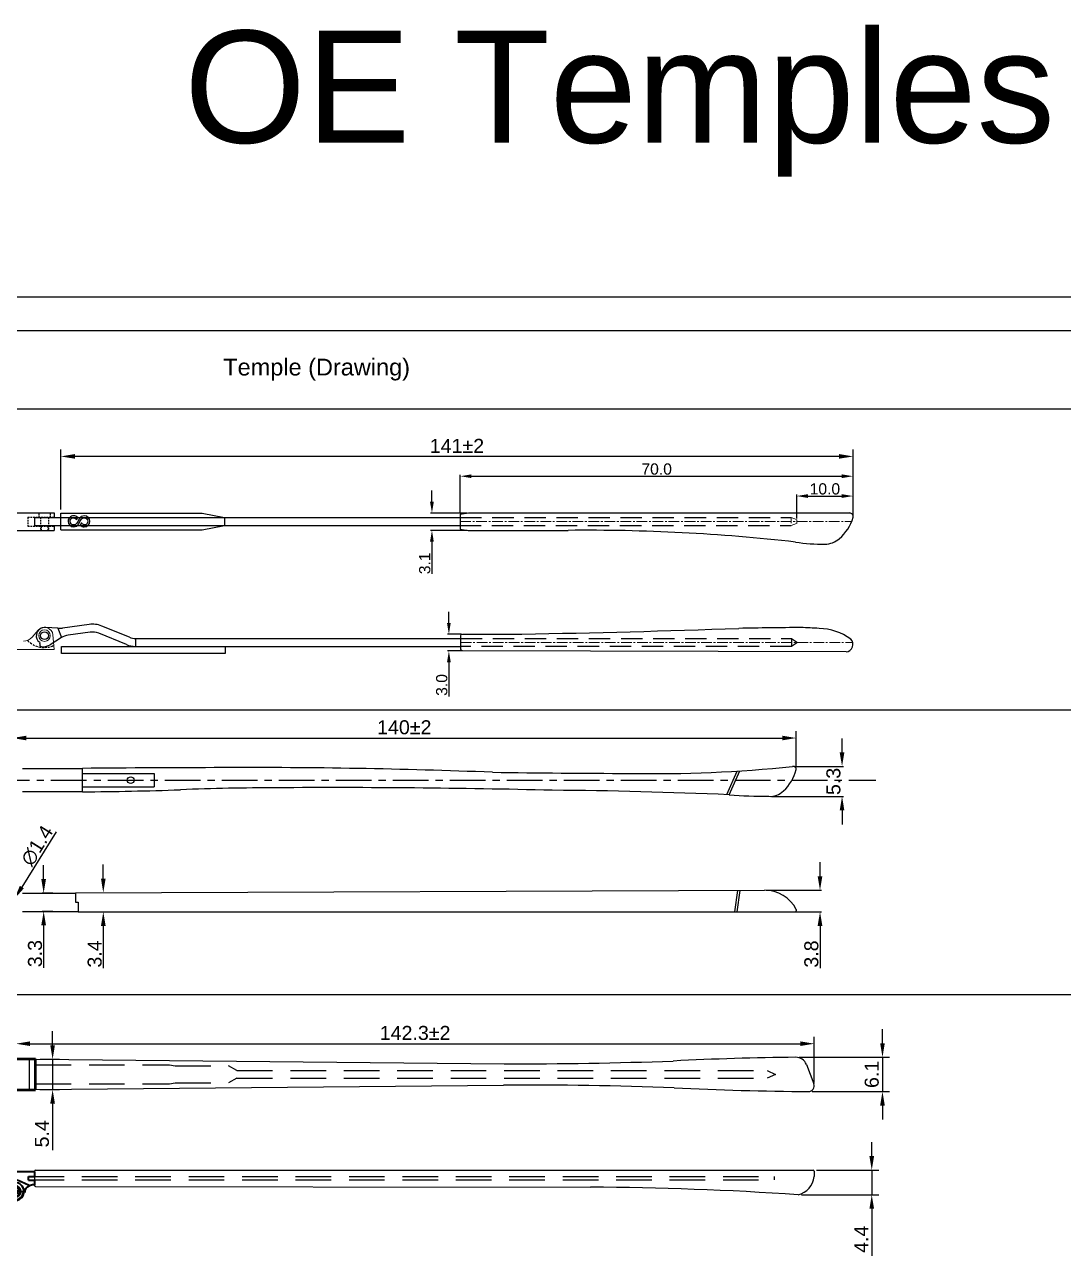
# Model space of a CAD drawing. Header units: millimetres. Extents: x 7018 to 13530, y 4187 to 5692.
# Drawn here: x 12278.2 to 12463.4, y 5077.3 to 5297.5 of the extents above; entities that cross this region are included whole.
import ezdxf

# ---------------------------------------------------------------- set-up
doc = ezdxf.new("R2010")
doc.units = ezdxf.units.MM
for name, pattern in [('CENTER', [50.8, 31.75, -6.35, 6.35, -6.35]), ('CENTER2', [28.575, 19.05, -3.175, 3.175, -3.175]), ('DASHED', [19.05, 12.7, -6.35]), ('HIDDEN', [9.525, 6.35, -3.175]), ('HIDDEN2', [0.1875, 0.125, -0.0625])]:
    doc.linetypes.add(name, pattern=pattern)
for name, color, linetype in [('Center Line', 2, 'CENTER2'), ('Dimension', 3, 'Continuous'), ('Hidden Line', 1, 'HIDDEN2')]:
    doc.layers.add(name, color=color, linetype=linetype)
doc.layers.add('odj', color=4, linetype='Continuous', lineweight=35)
doc.layers.add('粗实线', color=4, linetype='Continuous', lineweight=50)
doc.styles.get("Standard").update_dxf_attribs({"font": 'arial.ttf'})
doc.styles.add('样式 1', font='romant.shx')
doc.dimstyles.new('ISO-25$0', dxfattribs={"dimtxt": 2.5, "dimasz": 2.5, "dimexe": 0.5, "dimexo": 1, "dimgap": 1, "dimtad": 0, "dimtih": 1, "dimtoh": 1, "dimdec": 1, "dimzin": 10, "dimdsep": 46, "dimlunit": 6, "dimtxsty": '样式 1', "dimcen": 0, "dimclrd": 256, "dimclre": 256, "dimclrt": 7, "dimazin": 0, "dimtfac": 1, "dimtdec": 1, "dimtofl": 0, "dimtmove": 0, "dimatfit": 0, "dimfxl": 1, "dimtolj": 1, "dimtzin": 10, "dimarcsym": 0})
doc.dimstyles.get("Standard").update_dxf_attribs({"dimtxt": 0.18, "dimasz": 0.18, "dimexe": 0.18, "dimexo": 0.0625, "dimgap": 0.09, "dimtad": 0, "dimtih": 1, "dimtoh": 1, "dimdec": 4, "dimzin": 0, "dimdsep": 46, "dimtxsty": 'Standard', "dimcen": 0.09, "dimadec": 0, "dimazin": 0, "dimtfac": 1, "dimtdec": 4, "dimtofl": 0, "dimtmove": 0, "dimatfit": 3, "dimfxl": 1, "dimtolj": 1, "dimtzin": 0, "dimarcsym": 0})
doc.dimstyles.new('Standard$0', dxfattribs={"dimtxt": 2.3, "dimasz": 2, "dimexe": 1, "dimexo": 1, "dimgap": 1, "dimtad": 1, "dimdec": 1, "dimzin": 0, "dimdsep": 46, "dimtxsty": 'Standard', "dimcen": 0, "dimclrd": 4, "dimclre": 4, "dimclrt": 4, "dimadec": 1, "dimazin": 0, "dimtfac": 1, "dimtdec": 1, "dimtofl": 0, "dimtmove": 0, "dimatfit": 0, "dimfxl": 1, "dimtfillclr": 256, "dimtolj": 1, "dimtzin": 0, "dimlwd": -1, "dimlwe": -1, "dimarcsym": 1})

# ---------------------------------------------------------------- blocks, each defined once
blk = doc.blocks.new('1.8螺丝（十平面）')
at = {"layer": 'odj'}
for p, q in [((-0.45, 0.57), (-0.69, 0.25)), ((-0.69, 0.25), (-0.29, -0.04)), ((-0.45, 0.57), (-0.05, 0.28)), ((0.36, 0.83), (-0.05, 0.28)), ((0.68, 0.59), (0.27, 0.04)), ((0.27, 0.04), (0.67, -0.27)), ((-0.29, -0.04), (-0.69, -0.57)), ((0.03, -0.28), (-0.38, -0.82)), ((0.03, -0.28), (0.43, -0.59)), ((0.67, -0.27), (0.43, -0.59))]:
    blk.add_line(p, q, dxfattribs=at)
blk.add_circle((0, 0), 0.9, dxfattribs=at)
blk = doc.blocks.new('rr')
at = {"layer": 'odj'}
for p, q in [((2925.69, 1920.29), (2922.21, 1920.1)), ((2922.32, 1918.1), (2922.21, 1920.1)), ((2925.69, 1920.29), (2925.73, 1919.49)), ((2918.38, 1918.79), (2921.97, 1918.99)), ((2920.12, 1917.24), (2921.99, 1918.57)), ((2922.02, 1918.16), (2921.97, 1918.99)), ((2922.3, 1918.52), (2922.5, 1914.69)), ((2924.65, 1919.43), (2925.73, 1919.49)), ((2924.69, 1918.73), (2924.65, 1919.43)), ((2924.69, 1918.73), (2924.65, 1919.43)), ((2924.69, 1918.73), (2925.77, 1918.79)), ((2925.77, 1918.79), (2925.82, 1917.99)), ((2920.48, 1916.5), (2924.32, 1916.71))]:
    blk.add_line(p, q, dxfattribs=at)
blk.add_circle((2922.4, 1916.61), 1, dxfattribs=at)
for centre, radius, start, end in [((2918.39, 1918.49), 0.3, 93.0717, 258.6061), ((2917.64, 1914.77), 3.5, 21.1136, 78.6061), ((2922.4, 1916.61), 1.5, 93.0717, 348.5942), ((2922.4, 1916.61), 1.6, 201.1136, 103.8786), ((2916.06, 1897.39), 22.24, 66.3846, 73.7312), ((2925.93, 1915.89), 2.1, 93.0717, 168.5942)]:
    blk.add_arc(centre, radius, start, end, dxfattribs=at)
at = {"layer": 'odj', "xscale": -1.111111, "yscale": 1.111111, "zscale": 1.111111, "rotation": 183.0716725923774}
blk.add_blockref('1.8螺丝（十平面）', (2922.4, 1916.61), dxfattribs=at)
blk = doc.blocks.new('*D1839')
at = {"layer": 'Defpoints', "color": 0, "transparency": 16777216}
for p in [(12418.77, 5093.23), (12416.09, 5088.84), (12429.23, 5088.84)]:
    blk.add_point(p, dxfattribs=at)
at = {"layer": 'Dimension', "color": 0, "lineweight": -2, "transparency": 16777216}
for p, q in [((12429.23, 5095.73), (12429.23, 5098.23)), ((12419.4, 5093.23), (12430.48, 5093.23)), ((12429.23, 5093.23), (12429.23, 5088.84)), ((12416.72, 5088.84), (12430.48, 5088.84)), ((12429.23, 5086.34), (12429.23, 5077.95))]:
    blk.add_line(p, q, dxfattribs=at)
at = {"layer": 'Dimension', "color": 0, "transparency": 16777216}
for points in [[(12428.82, 5095.73), (12429.65, 5095.73), (12429.23, 5093.23)], [(12428.82, 5086.34), (12429.65, 5086.34), (12429.23, 5088.84)]]:
    blk.add_solid(points, dxfattribs=at)
at = {"layer": 'Dimension', "color": 0, "transparency": 16777216, "insert": (12427.36, 5080.9), "char_height": 2.5, "attachment_point": 5, "rotation": 90}
blk.add_mtext('4.4', dxfattribs=at)
blk = doc.blocks.new('*D2573')
at = {"layer": 'Defpoints', "color": 0, "transparency": 16777216}
for p in [(12418.98, 5115.77), (12276.69, 5112.45), (12418.98, 5108.22)]:
    blk.add_point(p, dxfattribs=at)
at = {"layer": 'Dimension', "color": 0, "lineweight": -2, "transparency": 16777216}
for p, q in [((12276.69, 5113.07), (12276.69, 5117.02)), ((12418.98, 5108.85), (12418.98, 5117.02)), ((12279.19, 5115.77), (12416.48, 5115.77))]:
    blk.add_line(p, q, dxfattribs=at)
at = {"layer": 'Dimension', "color": 0, "transparency": 16777216}
for points in [[(12279.19, 5116.19), (12279.19, 5115.36), (12276.69, 5115.77)], [(12416.48, 5116.19), (12416.48, 5115.36), (12418.98, 5115.77)]]:
    blk.add_solid(points, dxfattribs=at)
at = {"layer": 'Dimension', "color": 0, "transparency": 16777216, "insert": (12347.83, 5117.68), "char_height": 2.5, "attachment_point": 5}
blk.add_mtext('142.3±2', dxfattribs=at)
blk = doc.blocks.new('*D2574')
at = {"layer": 'Defpoints', "color": 0, "transparency": 16777216}
for p in [(12415.69, 5113.36), (12417.97, 5107.25), (12431.15, 5107.25)]:
    blk.add_point(p, dxfattribs=at)
at = {"layer": 'Dimension', "color": 0, "lineweight": -2, "transparency": 16777216}
for p, q in [((12431.15, 5115.86), (12431.15, 5118.36)), ((12416.32, 5113.36), (12432.4, 5113.36)), ((12431.15, 5113.36), (12431.15, 5107.25)), ((12418.6, 5107.25), (12432.4, 5107.25)), ((12431.15, 5104.75), (12431.15, 5102.25))]:
    blk.add_line(p, q, dxfattribs=at)
at = {"layer": 'Dimension', "color": 0, "transparency": 16777216}
for points in [[(12430.73, 5115.86), (12431.56, 5115.86), (12431.15, 5113.36)], [(12430.73, 5104.75), (12431.56, 5104.75), (12431.15, 5107.25)]]:
    blk.add_solid(points, dxfattribs=at)
at = {"layer": 'Dimension', "color": 0, "transparency": 16777216, "insert": (12429.24, 5110.3), "char_height": 2.5, "attachment_point": 5, "rotation": 90}
blk.add_mtext('6.1', dxfattribs=at)
blk = doc.blocks.new('*D2575')
at = {"layer": 'Defpoints', "color": 0, "transparency": 16777216}
for p in [(12280.34, 5113), (12280.31, 5107.6), (12283.21, 5107.6)]:
    blk.add_point(p, dxfattribs=at)
at = {"layer": 'Dimension', "color": 0, "lineweight": -2, "transparency": 16777216}
for p, q in [((12283.21, 5115.5), (12283.21, 5118)), ((12280.97, 5113), (12284.46, 5113)), ((12283.21, 5113), (12283.21, 5107.6)), ((12280.94, 5107.6), (12284.46, 5107.6)), ((12283.21, 5105.1), (12283.21, 5096.81))]:
    blk.add_line(p, q, dxfattribs=at)
at = {"layer": 'Dimension', "color": 0, "transparency": 16777216}
for points in [[(12282.79, 5115.5), (12283.62, 5115.5), (12283.21, 5113)], [(12282.79, 5105.1), (12283.62, 5105.1), (12283.21, 5107.6)]]:
    blk.add_solid(points, dxfattribs=at)
at = {"layer": 'Dimension', "color": 0, "transparency": 16777216, "insert": (12281.31, 5099.71), "char_height": 2.5, "attachment_point": 5, "rotation": 90}
blk.add_mtext('5.4', dxfattribs=at)
blk = doc.blocks.new('*D1844')
at = {"layer": 'Defpoints', "color": 0, "transparency": 16777216}
for p in [(12284.68, 5220.49), (12284.68, 5210.37), (12425.91, 5209.75)]:
    blk.add_point(p, dxfattribs=at)
at = {"layer": 'Dimension', "color": 0, "lineweight": -2, "transparency": 16777216}
for p, q in [((12284.68, 5211), (12284.68, 5221.74)), ((12425.91, 5210.38), (12425.91, 5221.74)), ((12423.41, 5220.49), (12287.18, 5220.49))]:
    blk.add_line(p, q, dxfattribs=at)
at = {"layer": 'Dimension', "color": 0, "transparency": 16777216}
for points in [[(12287.18, 5220.91), (12287.18, 5220.08), (12284.68, 5220.49)], [(12423.41, 5220.91), (12423.41, 5220.08), (12425.91, 5220.49)]]:
    blk.add_solid(points, dxfattribs=at)
at = {"layer": 'Dimension', "color": 0, "transparency": 16777216, "insert": (12355.29, 5222.37), "char_height": 2.5, "attachment_point": 5}
blk.add_mtext('141±2', dxfattribs=at)
blk = doc.blocks.new('*D1845')
at = {"layer": 'Defpoints', "color": 0, "transparency": 16777216}
for p in [(12356.35, 5188.78), (12353.85, 5185.8), (12356.42, 5185.8)]:
    blk.add_point(p, dxfattribs=at)
at = {"layer": 'Dimension', "transparency": 16777216}
for p, q in [((12353.85, 5190.78), (12353.85, 5192.78)), ((12356.1, 5188.78), (12353.6, 5188.78)), ((12356.17, 5185.8), (12353.6, 5185.8)), ((12353.85, 5183.8), (12353.85, 5177.67))]:
    blk.add_line(p, q, dxfattribs=at)
for points in [[(12353.52, 5190.78), (12354.18, 5190.78), (12353.85, 5188.78)], [(12353.52, 5183.8), (12354.18, 5183.8), (12353.85, 5185.8)]]:
    blk.add_solid(points, dxfattribs=at)
at = {"layer": 'Dimension', "transparency": 16777216, "insert": (12352.58, 5179.74), "char_height": 2, "attachment_point": 5, "rotation": 90}
blk.add_mtext('\\A1;3.0', dxfattribs=at)
blk = doc.blocks.new('*D2619')
at = {"layer": 'Defpoints', "color": 0, "transparency": 16777216}
for p in [(12425.9, 5216.96), (12355.88, 5210.22), (12425.9, 5209.64)]:
    blk.add_point(p, dxfattribs=at)
at = {"layer": 'Dimension', "transparency": 16777216}
for p, q in [((12355.88, 5210.47), (12355.88, 5217.21)), ((12357.88, 5216.96), (12423.9, 5216.96)), ((12425.9, 5209.89), (12425.9, 5217.21))]:
    blk.add_line(p, q, dxfattribs=at)
for points in [[(12357.88, 5217.29), (12357.88, 5216.63), (12355.88, 5216.96)], [(12423.9, 5217.29), (12423.9, 5216.63), (12425.9, 5216.96)]]:
    blk.add_solid(points, dxfattribs=at)
at = {"layer": 'Dimension', "transparency": 16777216, "insert": (12390.89, 5218.23), "char_height": 2, "attachment_point": 5}
blk.add_mtext('\\A1;70.0', dxfattribs=at)
blk = doc.blocks.new('*D2620')
at = {"layer": 'Defpoints', "color": 0, "transparency": 16777216}
for p in [(12357.35, 5210.4), (12350.83, 5207.3), (12357.35, 5207.3)]:
    blk.add_point(p, dxfattribs=at)
at = {"layer": 'Dimension', "transparency": 16777216}
for p, q in [((12350.83, 5212.4), (12350.83, 5214.4)), ((12357.1, 5210.4), (12350.58, 5210.4)), ((12357.1, 5207.3), (12350.58, 5207.3)), ((12350.83, 5205.3), (12350.83, 5199.55))]:
    blk.add_line(p, q, dxfattribs=at)
for points in [[(12350.49, 5212.4), (12351.16, 5212.4), (12350.83, 5210.4)], [(12350.49, 5205.3), (12351.16, 5205.3), (12350.83, 5207.3)]]:
    blk.add_solid(points, dxfattribs=at)
at = {"layer": 'Dimension', "transparency": 16777216, "insert": (12349.55, 5201.43), "char_height": 2, "attachment_point": 5, "rotation": 90}
blk.add_mtext('\\A1;3.1', dxfattribs=at)
blk = doc.blocks.new('*D1846')
at = {"layer": 'Defpoints', "color": 0, "transparency": 16777216}
for p in [(12425.9, 5213.42), (12415.86, 5209.2), (12425.9, 5209.64)]:
    blk.add_point(p, dxfattribs=at)
at = {"layer": 'Dimension', "transparency": 16777216}
for p, q in [((12415.86, 5209.45), (12415.86, 5213.67)), ((12417.86, 5213.42), (12423.9, 5213.42)), ((12425.9, 5209.89), (12425.9, 5213.67))]:
    blk.add_line(p, q, dxfattribs=at)
for points in [[(12417.86, 5213.76), (12417.86, 5213.09), (12415.86, 5213.42)], [(12423.9, 5213.76), (12423.9, 5213.09), (12425.9, 5213.42)]]:
    blk.add_solid(points, dxfattribs=at)
at = {"layer": 'Dimension', "transparency": 16777216, "insert": (12420.88, 5214.69), "char_height": 2, "attachment_point": 5}
blk.add_mtext('\\A1;10.0', dxfattribs=at)
blk = doc.blocks.new('*D1854')
at = {"layer": 'Defpoints', "color": 0, "transparency": 16777216}
for p in [(12415.18, 5165.21), (12411.14, 5159.88), (12423.94, 5159.88)]:
    blk.add_point(p, dxfattribs=at)
at = {"layer": 'Dimension', "color": 3, "transparency": 16777216}
for p, q in [((12423.94, 5167.71), (12423.94, 5170.21)), ((12415.43, 5165.21), (12424.19, 5165.21)), ((12411.39, 5159.88), (12424.19, 5159.88)), ((12423.94, 5157.38), (12423.94, 5154.88))]:
    blk.add_line(p, q, dxfattribs=at)
for points in [[(12423.52, 5167.71), (12424.35, 5167.71), (12423.94, 5165.21)], [(12423.52, 5157.38), (12424.35, 5157.38), (12423.94, 5159.88)]]:
    blk.add_solid(points, dxfattribs=at)
at = {"layer": 'Dimension', "transparency": 16777216, "insert": (12422.41, 5162.54), "char_height": 2.5, "attachment_point": 5, "rotation": 90}
blk.add_mtext('\\A1;5.3', dxfattribs=at)
blk = doc.blocks.new('*D1855')
at = {"layer": 'Defpoints', "color": 0, "transparency": 16777216}
for p in [(12415.77, 5170.28), (12276.03, 5164.82), (12415.77, 5164.7)]:
    blk.add_point(p, dxfattribs=at)
at = {"layer": 'Dimension', "color": 0, "lineweight": -2, "transparency": 16777216}
for p, q in [((12276.03, 5165.45), (12276.03, 5171.53)), ((12415.77, 5165.32), (12415.77, 5171.53)), ((12278.53, 5170.28), (12413.27, 5170.28))]:
    blk.add_line(p, q, dxfattribs=at)
at = {"layer": 'Dimension', "color": 0, "transparency": 16777216}
for points in [[(12278.53, 5170.69), (12278.53, 5169.86), (12276.03, 5170.28)], [(12413.27, 5170.69), (12413.27, 5169.86), (12415.77, 5170.28)]]:
    blk.add_solid(points, dxfattribs=at)
at = {"layer": 'Dimension', "color": 0, "transparency": 16777216, "insert": (12345.9, 5172.18), "char_height": 2.5, "attachment_point": 5}
blk.add_mtext('140±2', dxfattribs=at)
blk = doc.blocks.new('*D2626')
at = {"layer": 'Defpoints', "color": 0, "transparency": 16777216}
for p in [(12410.18, 5143.14), (12410.18, 5139.29), (12420.01, 5139.29)]:
    blk.add_point(p, dxfattribs=at)
at = {"layer": 'Dimension', "color": 3, "transparency": 16777216}
for p, q in [((12420.01, 5145.64), (12420.01, 5148.14)), ((12410.43, 5143.14), (12420.26, 5143.14)), ((12410.43, 5139.29), (12420.26, 5139.29)), ((12420.01, 5136.79), (12420.01, 5129.23))]:
    blk.add_line(p, q, dxfattribs=at)
for points in [[(12419.59, 5145.64), (12420.43, 5145.64), (12420.01, 5143.14)], [(12419.59, 5136.79), (12420.43, 5136.79), (12420.01, 5139.29)]]:
    blk.add_solid(points, dxfattribs=at)
at = {"layer": 'Dimension', "transparency": 16777216, "insert": (12418.48, 5131.76), "char_height": 2.5, "attachment_point": 5, "rotation": 90}
blk.add_mtext('\\A1;3.8', dxfattribs=at)
blk = doc.blocks.new('*D2628')
at = {"layer": 'Defpoints', "color": 0, "transparency": 16777216}
for p in [(12283.47, 5142.62), (12281.61, 5139.37), (12283.47, 5139.37)]:
    blk.add_point(p, dxfattribs=at)
at = {"layer": 'Dimension', "color": 3, "transparency": 16777216}
for p, q in [((12281.61, 5145.12), (12281.61, 5147.62)), ((12283.22, 5142.62), (12281.36, 5142.62)), ((12283.22, 5139.37), (12281.36, 5139.37)), ((12281.61, 5136.87), (12281.61, 5129.32))]:
    blk.add_line(p, q, dxfattribs=at)
for points in [[(12281.19, 5145.12), (12282.03, 5145.12), (12281.61, 5142.62)], [(12281.19, 5136.87), (12282.03, 5136.87), (12281.61, 5139.37)]]:
    blk.add_solid(points, dxfattribs=at)
at = {"layer": 'Dimension', "transparency": 16777216, "insert": (12280.08, 5131.84), "char_height": 2.5, "attachment_point": 5, "rotation": 90}
blk.add_mtext('\\A1;3.3', dxfattribs=at)
blk = doc.blocks.new('*D2629')
at = {"layer": 'Defpoints', "color": 0, "transparency": 16777216}
for p in [(12292.24, 5142.71), (12292.24, 5139.29), (12292.24, 5139.29)]:
    blk.add_point(p, dxfattribs=at)
at = {"layer": 'Dimension', "color": 3, "transparency": 16777216}
for p, q in [((12292.24, 5145.21), (12292.24, 5147.71)), ((12292.24, 5136.79), (12292.24, 5129.25))]:
    blk.add_line(p, q, dxfattribs=at)
for points in [[(12291.83, 5145.21), (12292.66, 5145.21), (12292.24, 5142.71)], [(12291.83, 5136.79), (12292.66, 5136.79), (12292.24, 5139.29)]]:
    blk.add_solid(points, dxfattribs=at)
at = {"layer": 'Dimension', "transparency": 16777216, "insert": (12290.71, 5131.77), "char_height": 2.5, "attachment_point": 5, "rotation": 90}
blk.add_mtext('\\A1;3.4', dxfattribs=at)
blk = doc.blocks.new('*D2630')
at = {"layer": 'Defpoints', "color": 0, "transparency": 16777216}
for p in [(12275.66, 5140.4), (12276.4, 5141.59)]:
    blk.add_point(p, dxfattribs=at)
at = {"layer": 'Dimension', "color": 3, "transparency": 16777216}
blk.add_line((12283.87, 5153.53), (12277.73, 5143.71), dxfattribs=at)
blk.add_solid([(12277.37, 5143.93), (12278.08, 5143.48), (12276.4, 5141.59)], dxfattribs=at)
at = {"layer": 'Dimension', "transparency": 16777216, "insert": (12280.46, 5151.08), "char_height": 2.5, "attachment_point": 5, "rotation": 57.9546}
blk.add_mtext('\\A1;∅1.4', dxfattribs=at)

msp = doc.modelspace()

# ---------------------------------------------------------------- linework, layer by layer
for p, q in [((12600.807, 5242.873), (12191.551, 5242.873)), ((12204.108, 5228.984), (12600.546, 5228.984)), ((12271.698, 5210.409), (12283.503, 5210.409)), ((12279.973, 5209.576), (12279.973, 5208.17)), ((12279.973, 5209.576), (12355.876, 5209.576)), ((12283.503, 5210.409), (12283.503, 5209.659)), ((12284.682, 5207.373), (12284.682, 5210.373)), ((12284.682, 5210.373), (12309.853, 5210.373)), ((12309.853, 5210.373), (12313.853, 5209.576)), ((12313.853, 5209.576), (12313.853, 5208.17)), ((12355.876, 5210.219), (12357.346, 5210.402)), ((12355.876, 5210.219), (12355.876, 5207.523)), ((12355.876, 5210.169), (12355.876, 5207.574)), ((12357.346, 5210.402), (12375.464, 5210.402)), ((12375.464, 5210.402), (12422.87, 5210.402)), ((12422.87, 5210.402), (12425.321, 5210.402)), ((12271.886, 5207.309), (12283.503, 5207.309)), ((12279.973, 5208.17), (12355.876, 5208.17)), ((12283.503, 5208.059), (12283.503, 5207.309)), ((12284.682, 5207.373), (12309.853, 5207.373)), ((12309.853, 5207.373), (12313.853, 5208.17)), ((12355.876, 5207.523), (12357.3, 5207.303)), ((12357.3, 5207.303), (12375.094, 5207.303)), ((12284.167, 5189.857), (12282.018, 5189.966)), ((12284.167, 5189.857), (12284.772, 5188.173)), ((12289.706, 5190.534), (12284.985, 5189.891)), ((12289.895, 5189.147), (12285.975, 5188.613)), ((12296.373, 5186.941), (12291.431, 5188.953)), ((12296.901, 5188.238), (12291.959, 5190.249)), ((12284.772, 5188.173), (12282.801, 5186.922)), ((12297.998, 5188.017), (12297.983, 5186.617)), ((12297.983, 5188.017), (12355.959, 5188.017)), ((12297.983, 5186.617), (12355.958, 5186.617)), ((12204.369, 5175.281), (12600.807, 5175.281)), ((12277.824, 5164.822), (12288.516, 5164.822)), ((12288.533, 5160.677), (12288.515, 5164.866)), ((12288.524, 5163.972), (12301.324, 5163.972)), ((12301.324, 5163.972), (12301.324, 5161.572)), ((12403.377, 5160.179), (12405.258, 5164.393)), ((12403.806, 5160.16), (12405.709, 5164.422)), ((12277.824, 5160.722), (12288.533, 5160.722)), ((12288.524, 5161.572), (12301.324, 5161.572)), ((12287.274, 5142.689), (12410.108, 5143.135)), ((12287.274, 5142.689), (12287.274, 5140.989)), ((12404.848, 5139.284), (12405.367, 5143.119)), ((12405.252, 5139.284), (12405.771, 5143.12)), ((12287.274, 5140.989), (12287.774, 5140.989)), ((12287.774, 5140.989), (12287.774, 5139.289)), ((12287.774, 5139.289), (12415.571, 5139.289)), ((12415.771, 5139.689), (12415.771, 5139.489)), ((12204.369, 5124.548), (12600.807, 5124.548)), ((12280.174, 5112.003), (12280.174, 5113.003)), ((12417.58, 5112.073), (12418.91, 5108.61)), ((12280.174, 5107.603), (12280.174, 5108.603)), ((12278.895, 5092.074), (12278.895, 5091.474))]:
    msp.add_line(p, q)
at = {"color": 1, "linetype": 'DASHED', "ltscale": 0.3}
for p, q in [((12355.876, 5209.576), (12414.857, 5209.576)), ((12355.776, 5208.17), (12414.857, 5208.17)), ((12355.959, 5188.017), (12414.906, 5188.017)), ((12414.906, 5186.617), (12355.959, 5186.617)), ((12414.906, 5188.017), (12414.906, 5186.617)), ((12414.906, 5188.017), (12415.983, 5187.317)), ((12415.983, 5187.317), (12414.906, 5186.617))]:
    msp.add_line(p, q, dxfattribs=at)
at = {"color": 7, "lineweight": 20}
for p, q in [((12279.546, 5188.24), (12280.627, 5189.51)), ((12283.264, 5188.668), (12283.494, 5186.037)), ((12283.494, 5186.037), (12273.361, 5186.037))]:
    msp.add_line(p, q, dxfattribs=at)
at = {"linetype": 'CENTER'}
msp.add_line((12280.174, 5113.053), (12280.174, 5107.553), dxfattribs=at)
at = {"color": 7}
for p, q in [((12280.174, 5113.003), (12363.726, 5112.199)), ((12280.174, 5107.603), (12363.59, 5108.405))]:
    msp.add_line(p, q, dxfattribs=at)
at = {"linetype": 'ByBlock'}
for p, q in [((12279.981, 5093.029), (12279.981, 5090.529)), ((12280.181, 5093.229), (12418.771, 5093.229)), ((12418.971, 5093.029), (12418.971, 5092.092)), ((12280.181, 5090.329), (12379.081, 5090.203))]:
    msp.add_line(p, q, dxfattribs=at)
for points in [[(12604.845, 4951.873), (12604.845, 5248.873), (12184.845, 5248.873), (12184.845, 4951.873)], [(12313.975, 5185.367), (12284.775, 5185.367), (12284.775, 5186.617), (12313.975, 5186.617)]]:
    msp.add_lwpolyline(points, close=True)
at = {"color": 3}
msp.add_lwpolyline([(12287.349, 5209.35, -0.0692819), (12287.443, 5209.226), (12287.458, 5209.195), (12287.462, 5209.186), (12287.687, 5209.587, 0.211653), (12286.973, 5209.907, 0.1899034), (12286.254, 5209.623, 0.2148715), (12285.981, 5208.918, 0.4135549), (12286.973, 5207.926, 0.281356), (12287.88, 5208.492), (12288.086, 5208.86), (12288.29, 5209.226, -0.1470256), (12288.52, 5209.475, -0.134745), (12288.847, 5209.565, -0.4142045), (12289.496, 5208.916, -0.182544), (12289.344, 5208.512, -0.1647255), (12288.97, 5208.297, -0.264977), (12288.47, 5208.482, -0.0227654), (12288.421, 5208.542, -0.0245006), (12288.378, 5208.608), (12288.363, 5208.637), (12288.359, 5208.646), (12288.133, 5208.246, 0.2115472), (12288.847, 5207.926, 0.999983), (12288.847, 5209.907, 0.2816452), (12287.94, 5209.339), (12287.735, 5208.973), (12287.53, 5208.607, -0.2808543), (12286.974, 5208.267, -0.414205), (12286.325, 5208.916, -0.182545), (12286.477, 5209.321, -0.164251), (12286.85, 5209.535, -0.1447987), (12287.125, 5209.502, -0.094748)], format="xyb", close=True, dxfattribs=at)
msp.add_lwpolyline([(12424.653, 5185.625), (12356.255, 5185.83, -0.4113827), (12355.958, 5186.131), (12355.959, 5188.503, -0.4134884), (12356.258, 5188.803), (12366.846, 5188.825, 0.005125), (12405.531, 5189.833, 0.005125)], format="xyb")
for points in [[(12277.824, 5142.618), (12287.274, 5142.618)], [(12277.824, 5139.368), (12287.774, 5139.368)]]:
    msp.add_lwpolyline(points)
at = {"color": 7, "lineweight": 20}
msp.add_circle((12281.769, 5188.537), 1.025, dxfattribs=at)
for centre, radius in [((12281.769, 5188.537), 0.7), ((12297.124, 5162.772), 0.6)]:
    msp.add_circle(centre, radius)
for centre, radius, start, end in [((12418.331, 5211.787), 7.866, 310.62373, 344.14741), ((12425.321, 5209.802), 0.6, 344.14741, 90), ((12382.602, 5324.354), 117.292, 266.32869, 266.32947), ((12378.549, 4878.663), 328.658, 83.51504, 90.60222), ((12420.555, 5237.628), 32.777, 261.42416, 270.58356), ((12420.848, 5208.853), 4, 270.58356, 310.62373), ((12281.427, 5188.407), 1.14, 164.09444, 242.67483), ((12281.769, 5188.537), 1.451, 80.11873, 172.77798), ((12284.391, 5194.251), 4.4, 267.08001, 277.74966), ((12290.3, 5186.174), 4.4, 67.85179, 97.74966), ((12290.3, 5186.174), 4.4, 67.85179, 97.74966), ((12290.3, 5186.174), 3, 67.85179, 97.74966), ((12421.885, 4332.969), 857.02, 90.35033, 91.093401), ((12415.643, 5138.842), 51.14, 85.28352, 88.91944), ((12419.592, 5179.611), 10.202, 54.65421, 88.56181), ((12283.697, 5187.22), 2.799, 176.43012, 189.90548), ((12281.414, 5187.154), 0.631, 221.17151, 270.78182), ((12281.279, 5189.596), 3.077, 272.6898, 299.65695), ((12286.38, 5185.641), 3, 97.74966, 122.40288), ((12298.032, 5191.016), 4.4, 247.85179, 269.36072), ((12298.032, 5191.016), 3, 247.85179, 269.36072), ((12424.498, 5186.988), 1.372, 276.45443, 43.45864), ((12320.504, 1499.737), 3665.269, 90.108117, 90.500058), ((12318.644, 4070.743), 1094.268, 87.74923, 90.264745), ((12390.474, 5404.699), 240.771, 268.95679, 275.87807), ((12408.346, 5166.489), 7.638, 312.29087, 345.98711), ((12415.262, 5164.711), 0.5, 351.71394, 105.17815), ((12392.162, 7415.125), 2251.165, 269.222629, 269.84547), ((12282.477, 5843.31), 682.66, 270.508271, 271.97341), ((12324.429, 4681.517), 479.892, 90.15058, 92.20262), ((12332.922, 3513.296), 1648.14, 88.6314, 90.339097), ((12365.34, 4273.116), 887.878, 87.516939, 89.551717), ((12410.96, 5253.961), 94.073, 265.63876, 269.95233), ((12411.142, 5163.216), 3.339, 265.53353, 314.593), ((12410.175, 5136.871), 6.265, 26.73394, 90.61698), ((12415.571, 5139.489), 0.2, 270, 0), ((12366.462, 5870.257), 758.063, 269.793172, 272.069138), ((12421.785, 4555.682), 557.708, 90.62612, 92.87296), ((12415.713, 5111.356), 2, 21.01064, 90.62612), ((12366.426, 4337.957), 770.453, 87.948985, 90.210925), ((12420.876, 5644.176), 536.932, 267.13098, 269.69005), ((12417.976, 5108.252), 1, 269.69005, 21.01064)]:
    msp.add_arc(centre, radius, start, end)
for centre, radius, start, end in [((12281.769, 5188.537), 1.5, 5, 139.57904), ((12278.024, 5189.537), 2, 270, 319.57904)]:
    msp.add_arc(centre, radius, start, end, dxfattribs=at)
at = {"color": 1, "linetype": 'DASHED', "ltscale": 0.03}
msp.add_arc((12281.708, 5190.514), 4.093, 223.88583, 294.83076, dxfattribs=at)
at = {"linetype": 'ByBlock'}
for centre, start, end in [((12280.181, 5093.029), 90, 180), ((12418.771, 5093.029), 0, 90), ((12280.181, 5090.529), 180, 270)]:
    msp.add_arc(centre, 0.2, start, end, dxfattribs=at)
at = {"color": 0, "ltscale": 1000}
for centre, radius, start, end in [((12415.268, 5092.473), 3.723, 282.82693, 354.12684), ((12375.437, 4486.375), 603.838, 86.139255, 89.654185)]:
    msp.add_arc(centre, radius, start, end, dxfattribs=at)
at = {"layer": 'Center Line', "linetype": 'CENTER2', "lineweight": 13, "ltscale": 0.1}
for p, q in [((12355.876, 5208.871), (12425.637, 5208.871)), ((12355.959, 5187.317), (12425.83, 5187.317))]:
    msp.add_line(p, q, dxfattribs=at)
at = {"layer": 'Center Line', "linetype": 'CENTER', "ltscale": 0.2}
msp.add_lwpolyline([(12272.748, 5162.772), (12429.962, 5162.772)], dxfattribs=at)
at = {"layer": 'Hidden Line', "linetype": 'HIDDEN', "ltscale": 0.05}
for p, q in [((12278.767, 5209.659), (12283.503, 5209.659)), ((12278.767, 5209.659), (12278.767, 5208.059)), ((12280.744, 5210.409), (12280.744, 5209.659)), ((12281.069, 5209.659), (12281.069, 5207.309)), ((12282.469, 5209.659), (12282.469, 5207.309)), ((12282.794, 5210.409), (12282.794, 5209.659)), ((12278.767, 5208.059), (12283.503, 5208.059)), ((12281.169, 5208.059), (12281.169, 5207.309)), ((12282.369, 5208.059), (12282.369, 5207.309))]:
    msp.add_line(p, q, dxfattribs=at)
at = {"layer": 'Hidden Line', "lineweight": 0, "ltscale": 8}
for p, q in [((12414.857, 5209.576), (12414.857, 5208.17)), ((12414.857, 5209.576), (12415.9, 5209.188)), ((12414.857, 5208.17), (12415.9, 5208.558)), ((12415.9, 5209.188), (12415.9, 5208.558))]:
    msp.add_line(p, q, dxfattribs=at)
at = {"layer": 'Hidden Line', "linetype": 'HIDDEN'}
for p, q in [((12279.074, 5107.603), (12279.074, 5113.003)), ((12279.074, 5113.003), (12280.174, 5113.003)), ((12280.174, 5113.003), (12280.174, 5107.603)), ((12280.174, 5112.003), (12304.074, 5112.003)), ((12304.074, 5112.003), (12305.074, 5111.803)), ((12305.074, 5111.803), (12314.574, 5111.803)), ((12316.074, 5110.978), (12314.574, 5111.803)), ((12316.074, 5109.628), (12314.574, 5108.803)), ((12316.074, 5110.978), (12410.574, 5110.978)), ((12316.074, 5109.628), (12410.574, 5109.628)), ((12410.574, 5110.978), (12412.074, 5110.303)), ((12412.074, 5110.303), (12410.574, 5109.628)), ((12279.074, 5107.603), (12280.174, 5107.603)), ((12280.174, 5108.603), (12304.074, 5108.603)), ((12304.074, 5108.603), (12305.074, 5108.803)), ((12305.074, 5108.803), (12314.574, 5108.803)), ((12278.895, 5092.074), (12411.895, 5092.074)), ((12411.895, 5091.474), (12411.895, 5092.074)), ((12278.895, 5091.474), (12411.895, 5091.474))]:
    msp.add_line(p, q, dxfattribs=at)
at = {"layer": '粗实线'}
for p, q in [((12275.188, 5113.053), (12280.174, 5113.053)), ((12280.174, 5107.553), (12280.174, 5113.053)), ((12275.188, 5107.553), (12280.174, 5107.553))]:
    msp.add_line(p, q, dxfattribs=at)

# ---------------------------------------------------------------- block references
at = {"linetype": 'ByBlock', "rotation": 356.9283274076077}
msp.add_blockref('rr', (9255.593, 3332.163), dxfattribs=at)

# ---------------------------------------------------------------- texts
at = {"attachment_point": 5}
for s, insert, char_height, width in [('OE Temples', (12384.27, 5283.389), 20, 726.18125), ('Temple (Drawing)', (12330.276, 5235.966), 2.99966, 46.92869)]:
    msp.add_mtext(s, dxfattribs=dict(at, insert=insert, char_height=char_height, width=width))

# ---------------------------------------------------------------- dimensions: what is measured, and where the dimension line sits
at = {"layer": 'Dimension'}
for base, p1, p2, dimstyle, override, picture, middle in [((12284.682, 5220.495), (12425.907, 5209.754), (12284.682, 5210.373), 'ISO-25$0', {"dimexe": 1.25, "dimexo": 0.625, "dimgap": 0.625, "dimtad": 1, "dimdec": 0, "dimzin": 8, "dimlunit": 2, "dimpost": '<>', "dimtxsty": 'Standard', "dimcen": 2.5, "dimclrd": 0, "dimclre": 0, "dimclrt": 0, "dimadec": 0, "dimtol": 1, "dimtp": 2, "dimtm": 2, "dimtdec": 2, "dimtofl": 1, "dimatfit": 3, "dimtolj": 0, "dimtzin": 8}, '*D1844', (12355.294, 5222.375)), ((12425.898, 5216.96), (12355.876, 5210.219), (12425.898, 5209.638), 'Standard$0', {"dimtxt": 2, "dimexe": 0.25, "dimexo": 0.25, "dimgap": 0.25, "dimclrd": 256, "dimclre": 256, "dimclrt": 256, "dimadec": 0, "dimatfit": 3}, '*D2619', (12390.887, 5218.232)), ((12425.898, 5213.423), (12415.857, 5209.204), (12425.898, 5209.638), 'Standard$0', {"dimtxt": 2, "dimexe": 0.25, "dimexo": 0.25, "dimgap": 0.25, "dimclrd": 256, "dimclre": 256, "dimclrt": 256, "dimadec": 0, "dimatfit": 3}, '*D1846', (12420.877, 5214.694)), ((12415.771, 5170.275), (12276.027, 5164.822), (12415.771, 5164.695), 'ISO-25$0', {"dimexe": 1.25, "dimexo": 0.625, "dimgap": 0.625, "dimtad": 1, "dimdec": 0, "dimzin": 8, "dimlunit": 2, "dimpost": '<>', "dimtxsty": 'Standard', "dimcen": 2.5, "dimclrd": 0, "dimclre": 0, "dimclrt": 0, "dimadec": 0, "dimtol": 1, "dimtp": 2, "dimtm": 2, "dimtdec": 2, "dimtofl": 1, "dimatfit": 3, "dimtolj": 0, "dimtzin": 8}, '*D1855', (12345.899, 5172.177)), ((12418.976, 5115.774), (12276.688, 5112.446), (12418.976, 5108.222), 'ISO-25$0', {"dimexe": 1.25, "dimexo": 0.625, "dimgap": 0.625, "dimtad": 1, "dimzin": 8, "dimlunit": 2, "dimpost": '<>', "dimtxsty": 'Standard', "dimcen": 2.5, "dimclrd": 0, "dimclre": 0, "dimclrt": 0, "dimadec": 0, "dimtol": 1, "dimtp": 2, "dimtm": 2, "dimtdec": 2, "dimtofl": 1, "dimatfit": 3, "dimtolj": 0, "dimtzin": 8}, '*D2573', (12347.832, 5117.677))]:
    dim = msp.add_linear_dim(base=base, p1=p1, p2=p2, dimstyle=dimstyle, override=override, dxfattribs=at)
    dim.commit()
    dim.dimension.update_dxf_attribs({"geometry": picture, "text_midpoint": middle})
for base, p1, p2, dimstyle, override, picture, middle in [((12350.827, 5207.303), (12357.346, 5210.402), (12357.346, 5207.303), 'Standard$0', {"dimtxt": 2, "dimexe": 0.25, "dimexo": 0.25, "dimgap": 0.25, "dimclrd": 256, "dimclre": 256, "dimclrt": 256, "dimadec": 0, "dimatfit": 3}, '*D2620', (12349.555, 5201.426)), ((12353.85, 5185.804), (12356.348, 5188.778), (12356.418, 5185.804), 'Standard$0', {"dimtxt": 2, "dimexe": 0.25, "dimexo": 0.25, "dimgap": 0.25, "dimclrd": 256, "dimclre": 256, "dimclrt": 256, "dimadec": 0, "dimatfit": 3}, '*D1845', (12352.578, 5179.738)), ((12423.936, 5159.878), (12415.185, 5165.205), (12411.142, 5159.878), 'Standard$0', {"dimtxt": 2.5, "dimasz": 2.5, "dimexe": 0.25, "dimexo": 0.25, "dimgap": 0.25, "dimclrd": 3, "dimclre": 3, "dimclrt": 256, "dimadec": 2, "dimtdec": 2, "dimatfit": 3}, '*D1854', (12422.409, 5162.541)), ((12281.608450769, 5139.367643897), (12283.47187556, 5142.617643897), (12283.47187556, 5139.367643897), 'Standard$0', {"dimtxt": 2.5, "dimasz": 2.5, "dimexe": 0.25, "dimexo": 0.25, "dimgap": 0.25, "dimclrd": 3, "dimclre": 3, "dimclrt": 256, "dimadec": 2, "dimtdec": 2, "dimatfit": 3}, '*D2628', (12280.081165639, 5131.842746216)), ((12292.242, 5139.289), (12292.242, 5142.707), (12292.242, 5139.289), 'Standard$0', {"dimtxt": 2.5, "dimasz": 2.5, "dimexe": 0.25, "dimexo": 0.25, "dimgap": 0.25, "dimclrd": 3, "dimclre": 3, "dimclrt": 256, "dimadec": 2, "dimtdec": 2, "dimatfit": 3}, '*D2629', (12290.715, 5131.769)), ((12420.011, 5139.289), (12410.175, 5143.136), (12410.175, 5139.289), 'Standard$0', {"dimtxt": 2.5, "dimasz": 2.5, "dimexe": 0.25, "dimexo": 0.25, "dimgap": 0.25, "dimclrd": 3, "dimclre": 3, "dimclrt": 256, "dimadec": 2, "dimtdec": 2, "dimatfit": 3}, '*D2626', (12418.484, 5131.762)), ((12431.146, 5107.252), (12415.691, 5113.356), (12417.971, 5107.252), 'ISO-25$0', {"dimexe": 1.25, "dimexo": 0.625, "dimgap": 0.625, "dimtad": 1, "dimtih": 0, "dimtoh": 0, "dimzin": 8, "dimlunit": 2, "dimtxsty": 'Standard', "dimcen": 2.5, "dimclrd": 0, "dimclre": 0, "dimclrt": 0, "dimadec": 0, "dimtdec": 2, "dimtofl": 1, "dimatfit": 3, "dimtolj": 0, "dimtzin": 8}, '*D2574', (12429.244, 5110.304)), ((12283.206, 5107.604), (12280.34, 5113.001), (12280.312, 5107.604), 'ISO-25$0', {"dimexe": 1.25, "dimexo": 0.625, "dimgap": 0.625, "dimtad": 1, "dimtih": 0, "dimtoh": 0, "dimzin": 8, "dimlunit": 2, "dimtxsty": 'Standard', "dimcen": 2.5, "dimclrd": 0, "dimclre": 0, "dimclrt": 0, "dimadec": 0, "dimtdec": 2, "dimtofl": 1, "dimatfit": 3, "dimtolj": 0, "dimtzin": 8}, '*D2575', (12281.31, 5099.708)), ((12429.234, 5088.843), (12418.771, 5093.229), (12416.094, 5088.843), 'ISO-25$0', {"dimexe": 1.25, "dimexo": 0.625, "dimgap": 0.625, "dimtad": 1, "dimtih": 0, "dimtoh": 0, "dimzin": 8, "dimlunit": 2, "dimtxsty": 'Standard', "dimcen": 2.5, "dimclrd": 0, "dimclre": 0, "dimclrt": 0, "dimadec": 0, "dimtdec": 2, "dimtofl": 1, "dimatfit": 3, "dimtolj": 0, "dimtzin": 8}, '*D1839', (12427.359, 5080.897))]:
    dim = msp.add_linear_dim(base=base, p1=p1, p2=p2, angle=90, dimstyle=dimstyle, override=override, dxfattribs=at)
    dim.commit()
    dim.dimension.update_dxf_attribs({"geometry": picture, "text_midpoint": middle})
dim = msp.add_diameter_dim_2p(p1=(12275.656, 5140.399), p2=(12276.399, 5141.586), dimstyle='Standard', override={"dimtxt": 2.5, "dimasz": 2.5, "dimexe": 0.25, "dimexo": 0.25, "dimgap": 0.25, "dimtad": 1, "dimtih": 0, "dimtoh": 0, "dimdec": 1, "dimcen": 0, "dimclrd": 3, "dimclre": 3, "dimclrt": 256, "dimadec": 2, "dimtdec": 2, "dimtfillclr": 256, "dimlwd": 65535, "dimlwe": 65535, "dimarcsym": 1}, dxfattribs=at)
dim.commit()
dim.dimension.update_dxf_attribs({"geometry": '*D2630', "text_midpoint": (12281.815, 5150.238), "dimtype": 163})

doc.saveas('drawing.dxf')
